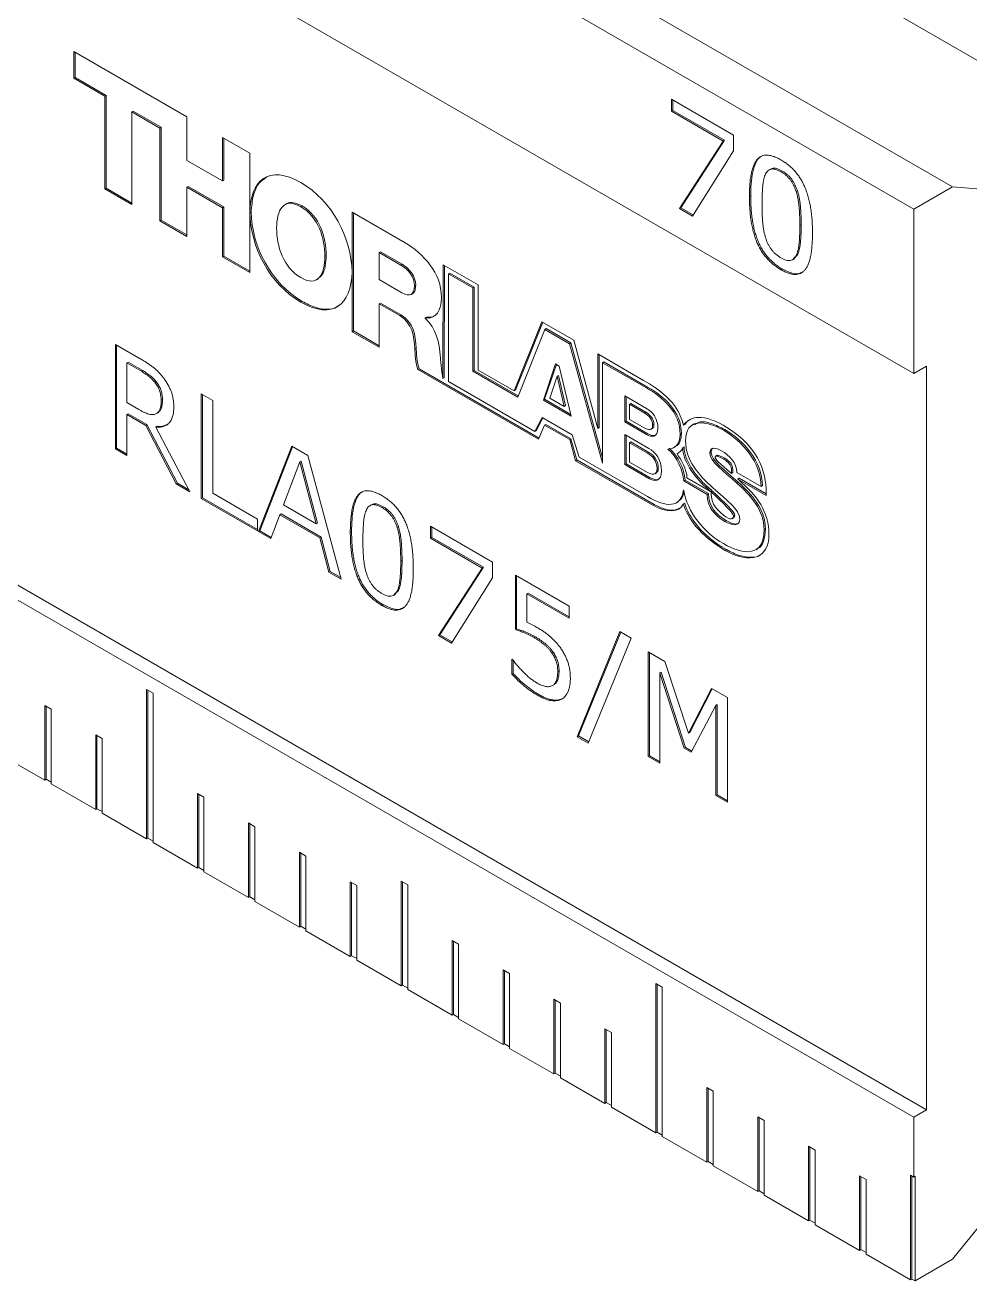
# Model space of a CAD drawing. Header units: millimetres. Extents: x 2 to 278, y 1 to 215.
# Drawn here: x 241.82 to 261.49, y 135.7 to 161.85 of the extents above; entities that cross this region are included whole.
import ezdxf

# ---------------------------------------------------------------- set-up
doc = ezdxf.new("R2010")
doc.units = ezdxf.units.MM

msp = doc.modelspace()

# ---------------------------------------------------------------- linework, layer by layer
at = {"color": 7, "linetype": 'Continuous', "lineweight": 0}
for p, q in [((181.582, 204.406), (261.131, 158.483)), ((180.773, 203.94), (260.323, 158.017)), ((187.509, 203.918), (267.058, 157.995)), ((180.773, 200.518), (260.323, 154.595)), ((180.773, 185.025), (260.323, 139.102)), ((181.043, 185.18), (260.592, 139.257)), ((242.829, 161.302), (245.187, 159.941)), ((242.829, 160.745), (242.829, 161.302)), ((242.856, 160.76), (242.856, 161.287)), ((242.856, 160.76), (242.829, 160.745)), ((243.475, 160.372), (242.829, 160.745)), ((243.502, 160.388), (242.856, 160.76)), ((243.502, 160.388), (243.475, 160.372)), ((243.475, 158.441), (243.475, 160.372)), ((243.502, 158.456), (243.502, 160.388)), ((255.278, 160.307), (256.567, 159.563)), ((255.278, 160.059), (255.278, 160.307)), ((255.305, 160.074), (255.305, 160.291)), ((244.066, 160.062), (244.039, 160.047)), ((244.039, 160.047), (244.039, 158.115)), ((244.623, 159.709), (244.039, 160.047)), ((244.65, 159.725), (244.066, 160.062)), ((245.187, 159.941), (245.187, 159.035)), ((255.278, 160.059), (255.305, 160.074)), ((256.355, 159.437), (255.278, 160.059)), ((256.382, 159.453), (255.305, 160.074)), ((244.65, 159.725), (244.623, 159.709)), ((244.623, 157.778), (244.623, 159.709)), ((244.65, 157.793), (244.65, 159.725)), ((256.567, 159.563), (256.567, 159.232)), ((245.93, 159.513), (246.493, 159.187)), ((245.93, 158.606), (245.93, 159.513)), ((245.957, 158.622), (245.957, 159.497)), ((255.445, 158.033), (256.355, 159.437)), ((255.472, 158.048), (256.382, 159.453)), ((256.355, 159.437), (256.382, 159.453)), ((246.493, 159.187), (246.493, 156.698)), ((256.567, 159.232), (255.717, 157.876)), ((245.187, 159.035), (245.93, 158.606)), ((257.345, 158.855), (257.311, 158.836)), ((257.585, 158.813), (257.558, 158.798)), ((245.957, 158.622), (245.93, 158.606)), ((243.502, 158.456), (243.475, 158.441)), ((244.039, 158.115), (243.475, 158.441)), ((244.039, 158.147), (243.502, 158.456)), ((245.214, 158.493), (245.187, 158.477)), ((245.187, 158.477), (245.187, 157.452)), ((245.93, 158.049), (245.187, 158.477)), ((245.957, 158.064), (245.214, 158.493)), ((256.901, 158.28), (256.928, 158.295)), ((257.902, 158.403), (257.875, 158.387)), ((260.323, 158.017), (261.131, 158.483)), ((261.131, 158.483), (267.058, 157.995)), ((245.957, 158.064), (245.93, 158.049)), ((245.93, 157.024), (245.93, 158.049)), ((245.957, 157.039), (245.957, 158.064)), ((247.259, 158.13), (247.225, 158.111)), ((247.584, 158.086), (247.557, 158.07)), ((255.445, 158.033), (255.472, 158.048)), ((255.717, 157.876), (255.445, 158.033)), ((255.731, 157.899), (255.472, 158.048)), ((260.323, 154.595), (260.323, 158.017)), ((244.65, 157.793), (244.623, 157.778)), ((245.187, 157.452), (244.623, 157.778)), ((245.187, 157.484), (244.65, 157.793)), ((246.523, 157.959), (246.496, 157.943)), ((248.626, 157.956), (249.73, 157.319)), ((248.626, 155.467), (248.626, 157.956)), ((248.653, 155.483), (248.653, 157.94)), ((257.979, 157.691), (257.952, 157.676)), ((245.957, 157.039), (245.93, 157.024)), ((246.493, 156.698), (245.93, 157.024)), ((246.493, 156.729), (245.957, 157.039)), ((248.087, 157.056), (248.06, 157.041)), ((249.217, 157.129), (249.19, 157.114)), ((249.19, 157.114), (249.19, 156.552)), ((249.639, 156.855), (249.19, 157.114)), ((249.666, 156.87), (249.217, 157.129)), ((257.799, 156.964), (257.832, 156.984)), ((257.822, 156.992), (257.903, 157.068)), ((257.903, 157.068), (257.876, 157.053)), ((249.666, 156.87), (249.639, 156.855)), ((250.52, 156.862), (250.519, 154.491)), ((251.253, 156.44), (250.52, 156.862)), ((250.547, 156.847), (250.546, 154.506)), ((250.661, 156.689), (250.634, 156.674)), ((250.661, 156.689), (251.168, 156.396)), ((257.558, 156.758), (257.585, 156.774)), ((247.882, 156.548), (247.916, 156.567)), ((249.19, 156.552), (249.663, 156.279)), ((249.95, 156.437), (249.924, 156.422)), ((250.634, 154.428), (250.634, 156.674)), ((250.634, 156.674), (251.141, 156.381)), ((251.253, 154.666), (251.253, 156.44)), ((249.855, 156.242), (249.889, 156.262)), ((251.168, 156.396), (251.141, 156.381)), ((251.141, 156.381), (251.141, 154.643)), ((251.168, 156.396), (251.168, 154.658)), ((247.587, 156.098), (247.561, 156.082)), ((249.217, 156.063), (249.19, 156.048)), ((249.19, 156.048), (249.19, 155.142)), ((249.618, 155.801), (249.19, 156.048)), ((249.644, 155.817), (249.217, 156.063)), ((249.644, 155.817), (249.618, 155.801)), ((250.175, 155.769), (250.148, 155.753)), ((250.148, 155.753), (250.148, 155.746)), ((252.58, 155.674), (252, 154.235)), ((252.596, 155.664), (252.027, 154.251)), ((253.245, 155.289), (252.58, 155.674)), ((248.653, 155.483), (248.626, 155.467)), ((249.19, 155.142), (248.626, 155.467)), ((249.19, 155.173), (248.653, 155.483)), ((252.075, 154.104), (252.641, 155.515)), ((252.668, 155.53), (252.641, 155.515)), ((252.641, 155.515), (253.157, 155.217)), ((252.668, 155.53), (253.183, 155.233)), ((243.695, 155.203), (244.215, 154.903)), ((243.695, 153.025), (243.695, 155.203)), ((243.722, 153.041), (243.722, 155.187)), ((249.96, 155.126), (249.933, 155.11)), ((253.183, 155.233), (253.157, 155.217)), ((253.157, 155.217), (253.844, 152.727)), ((253.183, 155.233), (253.844, 152.84)), ((253.743, 153.452), (253.245, 155.289)), ((254.694, 154.453), (253.743, 155.002)), ((253.743, 155.002), (253.743, 153.452)), ((253.77, 154.987), (253.77, 153.468)), ((243.961, 154.833), (243.934, 154.817)), ((243.934, 154.817), (243.934, 153.99)), ((244.226, 154.648), (243.934, 154.817)), ((244.253, 154.664), (243.961, 154.833)), ((244.253, 154.664), (244.226, 154.648)), ((250.023, 154.692), (249.996, 154.676)), ((252.508, 153.226), (249.996, 154.676)), ((252.519, 153.251), (250.023, 154.692)), ((251.168, 154.658), (251.141, 154.643)), ((251.141, 154.643), (252.075, 154.104)), ((251.168, 154.658), (252.085, 154.129)), ((252, 154.235), (251.253, 154.666)), ((252.863, 154.795), (252.609, 154.043)), ((252.881, 154.785), (252.636, 154.058)), ((252.863, 154.795), (252.942, 154.749)), ((252.942, 154.749), (253.188, 153.708)), ((253.87, 154.836), (253.844, 154.821)), ((253.844, 152.727), (253.844, 154.821)), ((253.844, 154.821), (254.755, 154.295)), ((253.87, 154.836), (254.781, 154.31)), ((260.592, 154.75), (260.323, 154.595)), ((260.592, 139.257), (260.592, 154.75)), ((244.555, 154.413), (244.528, 154.397)), ((250.546, 154.506), (250.519, 154.491)), ((252.434, 153.389), (250.634, 154.428)), ((252.897, 154.538), (252.745, 154.084)), ((252.924, 154.554), (252.897, 154.538)), ((253.044, 153.911), (252.897, 154.538)), ((253.071, 153.927), (252.924, 154.554)), ((245.485, 154.169), (245.724, 154.032)), ((245.485, 151.992), (245.485, 154.169)), ((245.512, 152.007), (245.512, 154.154)), ((252.027, 154.251), (252, 154.235)), ((252.745, 154.084), (253.044, 153.911)), ((254.306, 154.13), (254.757, 153.869)), ((254.306, 153.586), (254.306, 154.13)), ((254.333, 153.602), (254.333, 154.115)), ((254.781, 154.31), (254.755, 154.295)), ((243.934, 153.99), (244.185, 153.845)), ((244.677, 154.053), (244.65, 154.037)), ((245.724, 154.032), (245.724, 152.102)), ((252.636, 154.058), (252.609, 154.043)), ((253.188, 153.708), (252.609, 154.043)), ((253.18, 153.744), (252.636, 154.058)), ((253.071, 153.927), (253.044, 153.911)), ((254.432, 153.969), (254.405, 153.954)), ((254.405, 153.954), (254.405, 153.64)), ((254.72, 153.772), (254.405, 153.954)), ((254.747, 153.787), (254.432, 153.969)), ((243.961, 153.757), (243.934, 153.742)), ((243.934, 153.742), (243.934, 152.887)), ((244.327, 153.515), (243.934, 153.742)), ((244.354, 153.53), (243.961, 153.757)), ((244.566, 153.77), (244.539, 153.755)), ((252.582, 153.682), (252.434, 153.389)), ((252.596, 153.673), (252.461, 153.404)), ((253.211, 153.319), (252.582, 153.682)), ((254.333, 153.602), (254.306, 153.586)), ((254.757, 153.325), (254.306, 153.586)), ((254.784, 153.341), (254.333, 153.602)), ((254.405, 153.64), (254.72, 153.458)), ((254.747, 153.787), (254.72, 153.772)), ((255.748, 153.545), (255.714, 153.526)), ((244.354, 153.53), (244.327, 153.515)), ((244.959, 152.295), (244.327, 153.515)), ((244.986, 152.311), (244.354, 153.53)), ((244.563, 153.497), (244.536, 153.481)), ((244.536, 153.481), (245.247, 152.129)), ((252.461, 153.404), (252.434, 153.389)), ((252.508, 153.226), (252.636, 153.519)), ((252.663, 153.535), (252.636, 153.519)), ((252.636, 153.519), (253.158, 153.218)), ((252.663, 153.535), (253.185, 153.233)), ((253.356, 152.853), (253.211, 153.319)), ((253.77, 153.468), (253.743, 153.452)), ((254.306, 153.326), (254.808, 153.036)), ((254.306, 153.326), (254.306, 152.699)), ((254.333, 153.31), (254.333, 152.715)), ((254.784, 153.341), (254.757, 153.325)), ((254.849, 153.435), (254.882, 153.454)), ((254.913, 153.533), (254.886, 153.518)), ((255.485, 153.343), (255.458, 153.327)), ((255.558, 153.536), (255.531, 153.52)), ((256.391, 153.428), (256.364, 153.413)), ((243.722, 153.041), (243.695, 153.025)), ((243.934, 152.887), (243.695, 153.025)), ((243.934, 152.918), (243.722, 153.041)), ((246.679, 151.303), (247.37, 153.081)), ((246.706, 151.318), (247.387, 153.071)), ((247.37, 153.081), (247.706, 152.887)), ((253.185, 153.233), (253.158, 153.218)), ((253.158, 153.218), (253.281, 152.78)), ((253.185, 153.233), (253.308, 152.795)), ((254.429, 153.169), (254.402, 153.154)), ((254.402, 153.154), (254.402, 152.75)), ((254.779, 152.936), (254.402, 153.154)), ((254.806, 152.952), (254.429, 153.169)), ((255.33, 153.054), (255.364, 153.073)), ((255.541, 153.069), (255.514, 153.054)), ((247.565, 152.771), (247.538, 152.755)), ((247.906, 151.48), (247.565, 152.771)), ((247.706, 152.887), (248.398, 150.31)), ((253.308, 152.795), (253.281, 152.78)), ((253.281, 152.78), (254.891, 151.851)), ((253.308, 152.795), (254.918, 151.866)), ((254.779, 152.031), (253.356, 152.853)), ((254.806, 152.952), (254.779, 152.936)), ((256.104, 152.951), (256.077, 152.935)), ((256.221, 152.891), (256.188, 152.872)), ((256.388, 152.829), (256.361, 152.814)), ((247.538, 152.755), (247.197, 151.858)), ((247.879, 151.464), (247.538, 152.755)), ((254.333, 152.715), (254.306, 152.699)), ((254.808, 152.41), (254.306, 152.699)), ((254.834, 152.425), (254.333, 152.715)), ((254.402, 152.75), (254.779, 152.533)), ((254.929, 152.508), (254.963, 152.527)), ((255.004, 152.634), (254.978, 152.618)), ((256.552, 152.622), (256.525, 152.607)), ((256.557, 152.526), (256.53, 152.51)), ((257.144, 152.241), (256.636, 152.534)), ((244.986, 152.311), (244.959, 152.295)), ((245.247, 152.129), (244.959, 152.295)), ((245.223, 152.174), (244.986, 152.311)), ((254.834, 152.425), (254.808, 152.41)), ((255.562, 152.373), (255.535, 152.357)), ((255.535, 152.357), (256.02, 152.077)), ((255.562, 152.373), (256.047, 152.093)), ((256.092, 152.14), (255.601, 152.423)), ((256.023, 152.242), (255.996, 152.226)), ((256.669, 152.33), (256.642, 152.314)), ((256.686, 152.413), (256.659, 152.398)), ((256.659, 152.398), (257.253, 152.057)), ((256.686, 152.413), (257.251, 152.089)), ((257.171, 152.257), (257.144, 152.241)), ((245.512, 152.007), (245.485, 151.992)), ((246.655, 151.316), (245.485, 151.992)), ((246.655, 151.347), (245.512, 152.007)), ((245.724, 152.102), (246.655, 151.564)), ((256.047, 152.093), (256.02, 152.077)), ((256.119, 152.156), (256.092, 152.14)), ((256.132, 152.143), (256.105, 152.128)), ((247.197, 151.858), (247.879, 151.464)), ((249.032, 151.863), (248.998, 151.844)), ((249.272, 151.821), (249.245, 151.806)), ((254.918, 151.866), (254.891, 151.851)), ((255.38, 151.903), (255.414, 151.922)), ((255.554, 151.893), (255.527, 151.878)), ((246.655, 151.564), (246.655, 151.316)), ((247.119, 151.655), (246.933, 151.156)), ((247.146, 151.67), (247.119, 151.655)), ((247.957, 151.171), (247.119, 151.655)), ((247.984, 151.187), (247.146, 151.67)), ((247.906, 151.48), (247.879, 151.464)), ((256.415, 151.532), (256.388, 151.516)), ((256.535, 151.569), (256.569, 151.589)), ((256.599, 151.642), (256.572, 151.627)), ((246.706, 151.318), (246.679, 151.303)), ((246.933, 151.156), (246.679, 151.303)), ((246.943, 151.181), (246.706, 151.318)), ((248.615, 151.303), (248.589, 151.288)), ((249.589, 151.411), (249.562, 151.395)), ((250.26, 151.413), (251.549, 150.669)), ((250.26, 151.165), (250.26, 151.413)), ((250.286, 151.181), (250.286, 151.398)), ((257.234, 151.358), (257.207, 151.342)), ((247.984, 151.187), (247.957, 151.171)), ((248.143, 150.457), (247.957, 151.171)), ((248.17, 150.473), (247.984, 151.187)), ((250.286, 151.181), (250.26, 151.165)), ((251.336, 150.543), (250.26, 151.165)), ((251.363, 150.559), (250.286, 151.181)), ((257.032, 150.924), (257.066, 150.944)), ((249.666, 150.699), (249.639, 150.684)), ((251.549, 150.669), (251.549, 150.338)), ((256.424, 150.927), (256.397, 150.912)), ((248.17, 150.473), (248.143, 150.457)), ((248.398, 150.31), (248.143, 150.457)), ((248.388, 150.347), (248.17, 150.473)), ((250.427, 149.139), (251.336, 150.543)), ((250.454, 149.155), (251.363, 150.559)), ((251.363, 150.559), (251.336, 150.543)), ((251.549, 150.338), (250.698, 148.982)), ((252.026, 150.393), (253.148, 149.746)), ((252.026, 149.263), (252.026, 150.393)), ((252.053, 149.279), (252.053, 150.378)), ((249.486, 149.972), (249.52, 149.992)), ((249.509, 150), (249.59, 150.076)), ((249.59, 150.076), (249.563, 150.061)), ((252.292, 150.023), (252.265, 150.008)), ((252.265, 150.008), (252.265, 149.417)), ((253.148, 149.498), (252.265, 150.008)), ((253.148, 149.529), (252.292, 150.023)), ((249.272, 149.782), (249.245, 149.766)), ((253.148, 149.746), (253.148, 149.498)), ((250.454, 149.155), (250.427, 149.139)), ((250.698, 148.982), (250.427, 149.139)), ((250.713, 149.005), (250.454, 149.155)), ((252.053, 149.279), (252.026, 149.263)), ((252.442, 149.109), (252.415, 149.094)), ((253.315, 147.03), (254.203, 149.219)), ((253.342, 147.046), (254.22, 149.21)), ((254.203, 149.219), (254.437, 149.084)), ((254.437, 149.084), (253.545, 146.898)), ((251.954, 148.643), (251.972, 148.633)), ((251.954, 148.331), (251.954, 148.643)), ((251.981, 148.346), (251.981, 148.622)), ((252.811, 148.794), (252.784, 148.779)), ((254.795, 148.795), (255.139, 148.596)), ((254.795, 146.617), (254.795, 148.795)), ((254.822, 146.633), (254.822, 148.779)), ((255.139, 148.596), (255.632, 147.105)), ((251.981, 148.346), (251.954, 148.331)), ((252.936, 148.404), (252.909, 148.389)), ((255.061, 148.373), (255.034, 148.357)), ((255.034, 148.357), (255.034, 146.479)), ((255.544, 146.791), (255.034, 148.357)), ((255.571, 146.807), (255.061, 148.373)), ((252.825, 148.111), (252.799, 148.096)), ((244.346, 148.014), (244.48, 147.936)), ((244.346, 144.903), (244.346, 148.014)), ((244.373, 144.919), (244.373, 147.999)), ((244.48, 147.936), (244.48, 144.825)), ((252.516, 147.909), (252.489, 147.893)), ((255.632, 147.105), (256.108, 148.037)), ((255.659, 147.12), (256.123, 148.028)), ((256.108, 148.037), (256.442, 147.844)), ((256.442, 147.844), (256.442, 145.666)), ((242.224, 147.683), (242.359, 147.605)), ((242.224, 146.128), (242.224, 147.683)), ((242.251, 146.143), (242.251, 147.668)), ((242.359, 146.05), (242.359, 147.605)), ((256.204, 147.682), (255.69, 146.707)), ((256.231, 147.698), (256.204, 147.682)), ((256.204, 145.804), (256.204, 147.682)), ((256.231, 145.82), (256.231, 147.698)), ((243.285, 147.071), (243.42, 146.993)), ((243.285, 145.515), (243.285, 147.071)), ((243.312, 145.531), (243.312, 147.055)), ((253.342, 147.046), (253.315, 147.03)), ((253.545, 146.898), (253.315, 147.03)), ((253.556, 146.923), (253.342, 147.046)), ((255.659, 147.12), (255.632, 147.105)), ((243.42, 145.438), (243.42, 146.993)), ((255.571, 146.807), (255.544, 146.791)), ((255.69, 146.707), (255.544, 146.791)), ((255.703, 146.731), (255.571, 146.807)), ((241.298, 146.662), (242.224, 146.128)), ((254.822, 146.633), (254.795, 146.617)), ((255.034, 146.479), (254.795, 146.617)), ((255.034, 146.51), (254.822, 146.633)), ((242.251, 146.143), (242.224, 146.128)), ((242.251, 146.143), (242.359, 146.081)), ((242.359, 146.05), (243.285, 145.515)), ((245.406, 145.846), (245.541, 145.769)), ((245.406, 144.291), (245.406, 145.846)), ((245.433, 144.306), (245.433, 145.831)), ((245.541, 144.213), (245.541, 145.769)), ((256.231, 145.82), (256.204, 145.804)), ((256.442, 145.666), (256.204, 145.804)), ((256.442, 145.697), (256.231, 145.82)), ((243.312, 145.531), (243.285, 145.515)), ((243.312, 145.531), (243.42, 145.469)), ((243.42, 145.438), (244.346, 144.903)), ((246.467, 145.234), (246.602, 145.156)), ((246.467, 143.678), (246.467, 145.234)), ((246.494, 143.694), (246.494, 145.218)), ((244.373, 144.919), (244.346, 144.903)), ((244.373, 144.919), (244.48, 144.856)), ((246.602, 143.601), (246.602, 145.156)), ((244.48, 144.825), (245.406, 144.291)), ((247.528, 144.622), (247.662, 144.544)), ((247.528, 143.066), (247.528, 144.622)), ((247.555, 143.082), (247.555, 144.606)), ((247.662, 142.988), (247.662, 144.544)), ((245.433, 144.306), (245.406, 144.291)), ((245.433, 144.306), (245.541, 144.244)), ((245.541, 144.213), (246.467, 143.678)), ((248.588, 144.009), (248.723, 143.932)), ((248.588, 142.454), (248.588, 144.009)), ((248.615, 142.469), (248.615, 143.994)), ((248.723, 142.376), (248.723, 143.932)), ((249.649, 144.019), (249.784, 143.942)), ((249.649, 141.842), (249.649, 144.019)), ((249.676, 141.857), (249.676, 144.004)), ((249.784, 143.942), (249.784, 141.764)), ((246.494, 143.694), (246.467, 143.678)), ((246.494, 143.694), (246.602, 143.632)), ((246.602, 143.601), (247.528, 143.066)), ((267.058, 143.478), (261.131, 136.146)), ((247.555, 143.082), (247.528, 143.066)), ((247.555, 143.082), (247.662, 143.02)), ((247.662, 142.988), (248.588, 142.454)), ((250.71, 142.785), (250.844, 142.707)), ((250.71, 141.229), (250.71, 142.785)), ((250.737, 141.245), (250.737, 142.769)), ((250.844, 141.152), (250.844, 142.707)), ((248.615, 142.469), (248.588, 142.454)), ((248.615, 142.469), (248.723, 142.407)), ((248.723, 142.376), (249.649, 141.842)), ((251.77, 142.172), (251.905, 142.095)), ((251.77, 140.617), (251.77, 142.172)), ((251.797, 140.633), (251.797, 142.157)), ((251.905, 140.539), (251.905, 142.095)), ((249.676, 141.857), (249.649, 141.842)), ((249.676, 141.857), (249.784, 141.795)), ((254.952, 141.891), (255.087, 141.813)), ((254.952, 138.78), (254.952, 141.891)), ((254.979, 138.796), (254.979, 141.876)), ((255.087, 141.813), (255.087, 138.702)), ((249.784, 141.764), (250.71, 141.229)), ((252.831, 141.56), (252.966, 141.482)), ((252.831, 140.005), (252.831, 141.56)), ((252.858, 140.02), (252.858, 141.545)), ((252.966, 139.927), (252.966, 141.482)), ((250.737, 141.245), (250.71, 141.229)), ((250.737, 141.245), (250.844, 141.183)), ((250.844, 141.152), (251.77, 140.617)), ((253.892, 140.948), (254.026, 140.87)), ((253.892, 139.392), (253.892, 140.948)), ((253.919, 139.408), (253.919, 140.932)), ((254.026, 139.315), (254.026, 140.87)), ((251.797, 140.633), (251.77, 140.617)), ((251.797, 140.633), (251.905, 140.57)), ((251.905, 140.539), (252.831, 140.005)), ((252.858, 140.02), (252.831, 140.005)), ((252.858, 140.02), (252.966, 139.958)), ((252.966, 139.927), (253.892, 139.392)), ((256.013, 139.723), (256.148, 139.645)), ((256.013, 138.168), (256.013, 139.723)), ((256.04, 138.183), (256.04, 139.708)), ((256.148, 138.09), (256.148, 139.645)), ((253.919, 139.408), (253.892, 139.392)), ((253.919, 139.408), (254.026, 139.346)), ((254.026, 139.315), (254.952, 138.78)), ((260.323, 139.102), (260.592, 139.257)), ((257.074, 139.111), (257.208, 139.033)), ((257.074, 137.555), (257.074, 139.111)), ((257.101, 137.571), (257.101, 139.095)), ((257.208, 137.478), (257.208, 139.033)), ((260.323, 137.857), (260.323, 139.102)), ((254.979, 138.796), (254.952, 138.78)), ((254.979, 138.796), (255.087, 138.733)), ((255.087, 138.702), (256.013, 138.168)), ((258.134, 138.499), (258.269, 138.421)), ((258.134, 136.943), (258.134, 138.499)), ((258.161, 136.959), (258.161, 138.483)), ((258.269, 136.865), (258.269, 138.421)), ((256.04, 138.183), (256.013, 138.168)), ((256.04, 138.183), (256.148, 138.121)), ((256.148, 138.09), (257.074, 137.555)), ((259.195, 137.886), (259.33, 137.809)), ((259.195, 136.331), (259.195, 137.886)), ((259.222, 136.346), (259.222, 137.871)), ((260.256, 137.896), (260.323, 137.857)), ((260.256, 135.719), (260.256, 137.896)), ((260.283, 135.734), (260.283, 137.881)), ((260.323, 137.857), (260.35, 137.873)), ((260.35, 137.873), (260.35, 135.695)), ((259.33, 136.253), (259.33, 137.809)), ((257.101, 137.571), (257.074, 137.555)), ((257.101, 137.571), (257.208, 137.509)), ((257.208, 137.478), (258.134, 136.943)), ((258.161, 136.959), (258.134, 136.943)), ((258.161, 136.959), (258.269, 136.896)), ((258.269, 136.865), (259.195, 136.331)), ((259.222, 136.346), (259.195, 136.331)), ((259.222, 136.346), (259.33, 136.284)), ((259.33, 136.253), (260.256, 135.719)), ((261.131, 136.146), (260.35, 135.695)), ((260.283, 135.734), (260.256, 135.719)), ((260.283, 135.734), (260.35, 135.695))]:
    msp.add_line(p, q, dxfattribs=at)
for points, knots in [([(256.901, 158.28), (256.902, 158.327), (256.903, 158.418), (256.91, 158.545), (256.922, 158.661), (256.94, 158.764), (256.962, 158.855), (256.989, 158.934), (257.021, 159), (257.058, 159.054), (257.101, 159.096), (257.15, 159.126), (257.205, 159.142), (257.264, 159.148), (257.33, 159.14), (257.401, 159.12), (257.477, 159.09), (257.53, 159.061), (257.558, 159.046)], [0, 0, 0, 0, 0.0906251, 0.1753502, 0.2540883, 0.3273932, 0.3957891, 0.4591016, 0.5179057, 0.5731742, 0.625499, 0.6763276, 0.726617, 0.7772063, 0.8289606, 0.8828006, 0.9396259, 1, 1, 1, 1]), ([(256.928, 158.295), (256.93, 158.381), (256.933, 158.553), (256.963, 158.795), (257.027, 158.985), (257.095, 159.1), (257.15, 159.118), (257.161, 159.122)], [0, 0, 0, 0, 0.254566, 0.509035, 0.76319, 0.953682, 1, 1, 1, 1]), ([(257.558, 159.046), (257.585, 159.029), (257.639, 158.997), (257.716, 158.939), (257.788, 158.875), (257.854, 158.806), (257.914, 158.731), (257.968, 158.651), (258.016, 158.564), (258.059, 158.473), (258.095, 158.375), (258.128, 158.271), (258.154, 158.162), (258.177, 158.046), (258.193, 157.924), (258.206, 157.796), (258.213, 157.661), (258.214, 157.571), (258.214, 157.524)], [0, 0, 0, 0, 0.061032, 0.118504, 0.173116, 0.225322, 0.276001, 0.32667, 0.377985, 0.430681, 0.486391, 0.54544, 0.608778, 0.67676, 0.749332, 0.827388, 0.910869, 1, 1, 1, 1]), ([(257.558, 158.798), (257.539, 158.808), (257.502, 158.828), (257.45, 158.847), (257.403, 158.857), (257.361, 158.856), (257.323, 158.845), (257.291, 158.823), (257.261, 158.793), (257.246, 158.766), (257.238, 158.752)], [0, 0, 0, 0, 0.1413728, 0.2716333, 0.3941116, 0.5104341, 0.6257923, 0.7433981, 0.8678884, 1, 1, 1, 1]), ([(257.585, 158.813), (257.548, 158.832), (257.474, 158.868), (257.384, 158.884), (257.355, 158.852), (257.348, 158.844)], [0, 0, 0, 0, 0.42532, 0.849508, 1, 1, 1, 1]), ([(257.875, 158.387), (257.867, 158.409), (257.852, 158.453), (257.824, 158.516), (257.791, 158.574), (257.755, 158.628), (257.713, 158.678), (257.666, 158.723), (257.614, 158.764), (257.577, 158.786), (257.558, 158.798)], [0, 0, 0, 0, 0.130246, 0.252579, 0.370446, 0.485239, 0.600835, 0.723405, 0.855628, 1, 1, 1, 1]), ([(257.902, 158.403), (257.894, 158.425), (257.879, 158.468), (257.851, 158.531), (257.818, 158.59), (257.781, 158.644), (257.74, 158.693), (257.693, 158.738), (257.641, 158.78), (257.604, 158.802), (257.585, 158.813)], [0, 0, 0, 0, 0.130246, 0.252579, 0.370446, 0.485239, 0.600835, 0.723405, 0.855628, 1, 1, 1, 1]), ([(246.523, 157.959), (246.534, 158.077), (246.554, 158.307), (246.664, 158.562), (246.787, 158.644), (246.841, 158.68)], [0, 0, 0, 0, 0.374941, 0.727751, 1, 1, 1, 1]), ([(257.238, 158.752), (257.231, 158.736), (257.217, 158.704), (257.201, 158.646), (257.188, 158.578), (257.179, 158.501), (257.172, 158.416), (257.168, 158.325), (257.165, 158.228), (257.164, 158.162), (257.164, 158.128)], [0, 0, 0, 0, 0.092932, 0.195517, 0.308519, 0.432509, 0.565434, 0.704477, 0.849094, 1, 1, 1, 1]), ([(257.558, 156.758), (257.53, 156.775), (257.477, 156.807), (257.399, 156.865), (257.328, 156.928), (257.262, 156.997), (257.202, 157.071), (257.148, 157.151), (257.099, 157.237), (257.057, 157.328), (257.02, 157.425), (256.988, 157.528), (256.961, 157.638), (256.939, 157.754), (256.922, 157.876), (256.91, 158.005), (256.903, 158.141), (256.902, 158.232), (256.901, 158.28)], [0, 0, 0, 0, 0.060973, 0.118388, 0.172874, 0.22467, 0.275401, 0.32568, 0.376549, 0.428972, 0.484148, 0.542887, 0.606162, 0.674011, 0.747103, 0.82563, 0.909854, 1, 1, 1, 1]), ([(257.585, 156.774), (257.557, 156.79), (257.504, 156.822), (257.426, 156.881), (257.355, 156.944), (257.289, 157.013), (257.229, 157.087), (257.175, 157.167), (257.126, 157.252), (257.084, 157.344), (257.047, 157.44), (257.015, 157.544), (256.988, 157.653), (256.966, 157.769), (256.949, 157.892), (256.937, 158.021), (256.93, 158.157), (256.929, 158.248), (256.928, 158.295)], [0, 0, 0, 0, 0.060973, 0.118388, 0.172874, 0.22467, 0.275401, 0.32568, 0.376549, 0.428972, 0.484148, 0.542887, 0.606162, 0.674011, 0.747103, 0.82563, 0.909854, 1, 1, 1, 1]), ([(257.952, 157.676), (257.951, 157.712), (257.951, 157.782), (257.948, 157.884), (257.943, 157.981), (257.936, 158.071), (257.927, 158.156), (257.913, 158.237), (257.897, 158.313), (257.882, 158.363), (257.875, 158.387)], [0, 0, 0, 0, 0.159651, 0.308566, 0.446193, 0.573969, 0.692158, 0.802057, 0.904099, 1, 1, 1, 1]), ([(257.979, 157.691), (257.978, 157.728), (257.978, 157.798), (257.975, 157.9), (257.97, 157.996), (257.963, 158.086), (257.954, 158.171), (257.94, 158.252), (257.924, 158.329), (257.909, 158.378), (257.902, 158.403)], [0, 0, 0, 0, 0.159651, 0.308566, 0.446193, 0.573969, 0.692158, 0.802057, 0.904099, 1, 1, 1, 1]), ([(247.584, 158.086), (247.523, 158.114), (247.409, 158.166), (247.295, 158.163), (247.26, 158.129), (247.257, 158.126)], [0, 0, 0, 0, 0.509482, 0.958761, 1, 1, 1, 1]), ([(257.164, 158.128), (257.164, 158.091), (257.164, 158.021), (257.167, 157.919), (257.171, 157.825), (257.177, 157.739), (257.186, 157.658), (257.198, 157.58), (257.215, 157.503), (257.23, 157.452), (257.237, 157.426)], [0, 0, 0, 0, 0.164101, 0.31475, 0.45075, 0.57345, 0.686482, 0.794892, 0.899373, 1, 1, 1, 1]), ([(258.214, 157.524), (258.214, 157.477), (258.213, 157.385), (258.205, 157.256), (258.193, 157.14), (258.176, 157.036), (258.153, 156.945), (258.126, 156.866), (258.094, 156.801), (258.056, 156.748), (258.013, 156.707), (257.964, 156.678), (257.91, 156.661), (257.85, 156.657), (257.785, 156.664), (257.714, 156.683), (257.638, 156.714), (257.585, 156.743), (257.558, 156.758)], [0, 0, 0, 0, 0.091414, 0.176654, 0.25618, 0.329726, 0.398161, 0.461186, 0.519966, 0.574874, 0.627124, 0.67754, 0.72759, 0.777885, 0.829619, 0.883437, 0.939926, 1, 1, 1, 1]), ([(257.876, 157.053), (257.883, 157.069), (257.897, 157.103), (257.914, 157.162), (257.927, 157.227), (257.936, 157.3), (257.943, 157.381), (257.948, 157.471), (257.951, 157.57), (257.951, 157.64), (257.952, 157.676)], [0, 0, 0, 0, 0.097892, 0.201849, 0.31108, 0.427473, 0.552815, 0.689917, 0.838949, 1, 1, 1, 1]), ([(257.903, 157.068), (257.91, 157.085), (257.924, 157.119), (257.941, 157.177), (257.954, 157.243), (257.963, 157.316), (257.97, 157.397), (257.975, 157.487), (257.978, 157.586), (257.978, 157.655), (257.979, 157.691)], [0, 0, 0, 0, 0.097892, 0.201849, 0.31108, 0.427473, 0.552815, 0.689917, 0.838949, 1, 1, 1, 1]), ([(257.237, 157.426), (257.244, 157.404), (257.258, 157.36), (257.286, 157.297), (257.318, 157.238), (257.355, 157.182), (257.397, 157.131), (257.445, 157.084), (257.499, 157.042), (257.538, 157.018), (257.558, 157.006)], [0, 0, 0, 0, 0.127933, 0.248979, 0.364498, 0.478623, 0.594752, 0.717986, 0.852152, 1, 1, 1, 1]), ([(247.911, 156.568), (247.943, 156.593), (248.017, 156.651), (248.075, 156.826), (248.083, 156.979), (248.087, 157.056)], [0, 0, 0, 0, 0.262969, 0.622569, 1, 1, 1, 1]), ([(257.558, 157.006), (257.577, 156.996), (257.613, 156.976), (257.665, 156.956), (257.713, 156.947), (257.755, 156.948), (257.793, 156.959), (257.825, 156.981), (257.854, 157.011), (257.869, 157.039), (257.876, 157.053)], [0, 0, 0, 0, 0.141458, 0.272712, 0.395264, 0.512481, 0.627909, 0.745586, 0.869079, 1, 1, 1, 1]), ([(258.01, 156.714), (257.979, 156.697), (257.906, 156.66), (257.753, 156.687), (257.641, 156.745), (257.585, 156.774)], [0, 0, 0, 0, 0.2777788, 0.6385824, 1, 1, 1, 1]), ([(249.884, 156.263), (249.889, 156.265), (249.916, 156.274), (249.944, 156.334), (249.948, 156.401), (249.95, 156.437)], [0, 0, 0, 0, 0.098673, 0.515501, 1, 1, 1, 1]), ([(248.333, 156.007), (248.32, 155.996), (248.258, 155.941), (248.095, 155.928), (247.856, 155.96), (247.68, 156.05), (247.587, 156.098)], [0, 0, 0, 0, 0.074874, 0.362004, 0.665824, 1, 1, 1, 1]), ([(250.347, 155.805), (250.335, 155.795), (250.288, 155.76), (250.223, 155.765), (250.175, 155.769)], [0, 0, 0, 0, 0.270522, 1, 1, 1, 1]), ([(244.215, 154.903), (244.242, 154.887), (244.294, 154.856), (244.367, 154.809), (244.434, 154.762), (244.495, 154.717), (244.55, 154.669), (244.602, 154.618), (244.652, 154.564), (244.683, 154.525), (244.698, 154.506)], [0, 0, 0, 0, 0.1610625, 0.3089054, 0.4423639, 0.5632137, 0.6760455, 0.7856792, 0.8934724, 1, 1, 1, 1]), ([(244.528, 154.397), (244.519, 154.409), (244.5, 154.434), (244.469, 154.468), (244.435, 154.501), (244.399, 154.532), (244.36, 154.562), (244.318, 154.591), (244.273, 154.621), (244.242, 154.639), (244.226, 154.648)], [0, 0, 0, 0, 0.105424, 0.212675, 0.325637, 0.443067, 0.566952, 0.701804, 0.84571, 1, 1, 1, 1]), ([(244.555, 154.413), (244.546, 154.425), (244.527, 154.45), (244.496, 154.484), (244.462, 154.516), (244.426, 154.548), (244.387, 154.577), (244.345, 154.606), (244.3, 154.636), (244.269, 154.655), (244.253, 154.664)], [0, 0, 0, 0, 0.105424, 0.212675, 0.325637, 0.443067, 0.566952, 0.701804, 0.84571, 1, 1, 1, 1]), ([(244.65, 154.037), (244.649, 154.052), (244.649, 154.083), (244.643, 154.129), (244.634, 154.175), (244.622, 154.22), (244.606, 154.265), (244.585, 154.31), (244.559, 154.355), (244.538, 154.383), (244.528, 154.397)], [0, 0, 0, 0, 0.135675, 0.264775, 0.388812, 0.508973, 0.626827, 0.746498, 0.870357, 1, 1, 1, 1]), ([(244.677, 154.053), (244.676, 154.068), (244.676, 154.098), (244.67, 154.145), (244.661, 154.19), (244.649, 154.236), (244.633, 154.281), (244.611, 154.326), (244.585, 154.37), (244.565, 154.398), (244.555, 154.413)], [0, 0, 0, 0, 0.135675, 0.264775, 0.388812, 0.508973, 0.626827, 0.746498, 0.870357, 1, 1, 1, 1]), ([(244.698, 154.506), (244.714, 154.484), (244.746, 154.44), (244.788, 154.369), (244.826, 154.298), (244.857, 154.225), (244.883, 154.148), (244.9, 154.069), (244.911, 153.985), (244.912, 153.931), (244.912, 153.903)], [0, 0, 0, 0, 0.120468, 0.237916, 0.353453, 0.468971, 0.587832, 0.714804, 0.851369, 1, 1, 1, 1]), ([(244.185, 153.845), (244.204, 153.835), (244.24, 153.814), (244.294, 153.787), (244.343, 153.767), (244.389, 153.75), (244.432, 153.74), (244.472, 153.737), (244.507, 153.742), (244.529, 153.751), (244.539, 153.755)], [0, 0, 0, 0, 0.151346, 0.293098, 0.424835, 0.548951, 0.66564, 0.778996, 0.88958, 1, 1, 1, 1]), ([(244.912, 153.903), (244.912, 153.883), (244.912, 153.846), (244.907, 153.793), (244.899, 153.744), (244.888, 153.699), (244.874, 153.658), (244.857, 153.622), (244.836, 153.59), (244.813, 153.562), (244.786, 153.539), (244.758, 153.519), (244.726, 153.503), (244.693, 153.491), (244.657, 153.483), (244.619, 153.478), (244.578, 153.477), (244.55, 153.48), (244.536, 153.481)], [0, 0, 0, 0, 0.070379, 0.137941, 0.203477, 0.266796, 0.32892, 0.389612, 0.44954, 0.509376, 0.56879, 0.628555, 0.687908, 0.748294, 0.809298, 0.871499, 0.934655, 1, 1, 1, 1]), ([(244.539, 153.755), (244.548, 153.76), (244.566, 153.771), (244.589, 153.792), (244.608, 153.818), (244.623, 153.849), (244.635, 153.885), (244.644, 153.929), (244.649, 153.98), (244.649, 154.018), (244.65, 154.037)], [0, 0, 0, 0, 0.117026, 0.229435, 0.342731, 0.454797, 0.572692, 0.702252, 0.844657, 1, 1, 1, 1]), ([(244.566, 153.77), (244.575, 153.776), (244.593, 153.786), (244.616, 153.808), (244.635, 153.834), (244.65, 153.864), (244.662, 153.901), (244.671, 153.945), (244.675, 153.996), (244.676, 154.033), (244.677, 154.053)], [0, 0, 0, 0, 0.117026, 0.229435, 0.342731, 0.454797, 0.572692, 0.702252, 0.844657, 1, 1, 1, 1]), ([(255.677, 153.64), (255.666, 153.635), (255.617, 153.616), (255.583, 153.571), (255.558, 153.536)], [0, 0, 0, 0, 0.233301, 1, 1, 1, 1]), ([(255.755, 153.524), (255.787, 153.546), (255.882, 153.612), (256.114, 153.564), (256.298, 153.474), (256.391, 153.428)], [0, 0, 0, 0, 0.203054, 0.598457, 1, 1, 1, 1]), ([(244.778, 153.539), (244.753, 153.525), (244.692, 153.488), (244.611, 153.494), (244.563, 153.497)], [0, 0, 0, 0, 0.397527, 1, 1, 1, 1]), ([(254.959, 153.321), (254.948, 153.315), (254.918, 153.299), (254.856, 153.306), (254.808, 153.33), (254.784, 153.341)], [0, 0, 0, 0, 0.243501, 0.635223, 1, 1, 1, 1]), ([(254.878, 153.453), (254.883, 153.456), (254.896, 153.463), (254.91, 153.49), (254.912, 153.518), (254.913, 153.533)], [0, 0, 0, 0, 0.203791, 0.577165, 1, 1, 1, 1]), ([(255.485, 153.343), (255.48, 153.292), (255.47, 153.193), (255.421, 153.1), (255.369, 153.087), (255.355, 153.083)], [0, 0, 0, 0, 0.424268, 0.833371, 1, 1, 1, 1]), ([(256.147, 153.038), (256.14, 153.036), (256.122, 153.031), (256.108, 152.998), (256.106, 152.967), (256.104, 152.951)], [0, 0, 0, 0, 0.23911, 0.599485, 1, 1, 1, 1]), ([(256.218, 152.889), (256.218, 152.89), (256.222, 152.892), (256.243, 152.891), (256.299, 152.876), (256.352, 152.848), (256.388, 152.829)], [0, 0, 0, 0, 0.009276, 0.102624, 0.379561, 1, 1, 1, 1]), ([(254.959, 152.527), (254.966, 152.531), (254.983, 152.542), (255.001, 152.578), (255.003, 152.615), (255.004, 152.634)], [0, 0, 0, 0, 0.23511, 0.591469, 1, 1, 1, 1]), ([(255.025, 152.405), (255.014, 152.398), (254.982, 152.379), (254.915, 152.387), (254.86, 152.413), (254.834, 152.425)], [0, 0, 0, 0, 0.230261, 0.629851, 1, 1, 1, 1]), ([(248.589, 151.288), (248.589, 151.335), (248.59, 151.426), (248.598, 151.553), (248.609, 151.669), (248.627, 151.772), (248.649, 151.863), (248.676, 151.942), (248.709, 152.008), (248.746, 152.062), (248.789, 152.104), (248.837, 152.134), (248.892, 152.15), (248.952, 152.156), (249.017, 152.148), (249.088, 152.128), (249.165, 152.098), (249.218, 152.069), (249.245, 152.054)], [0, 0, 0, 0, 0.090625, 0.17535, 0.254088, 0.327393, 0.395789, 0.459102, 0.517906, 0.573174, 0.625499, 0.676328, 0.726617, 0.777206, 0.828961, 0.882801, 0.939626, 1, 1, 1, 1]), ([(248.615, 151.303), (248.617, 151.389), (248.62, 151.561), (248.651, 151.803), (248.714, 151.993), (248.782, 152.108), (248.838, 152.126), (248.848, 152.13)], [0, 0, 0, 0, 0.2545657, 0.509035, 0.7631896, 0.9536815, 1, 1, 1, 1]), ([(249.245, 152.054), (249.273, 152.037), (249.326, 152.005), (249.403, 151.947), (249.475, 151.883), (249.541, 151.814), (249.601, 151.739), (249.655, 151.659), (249.704, 151.572), (249.746, 151.481), (249.783, 151.383), (249.815, 151.279), (249.841, 151.17), (249.864, 151.054), (249.881, 150.932), (249.893, 150.804), (249.9, 150.669), (249.901, 150.579), (249.901, 150.532)], [0, 0, 0, 0, 0.0610324, 0.1185041, 0.1731157, 0.2253216, 0.2760008, 0.3266701, 0.377985, 0.4306815, 0.4863913, 0.5454405, 0.6087782, 0.6767602, 0.749332, 0.8273877, 0.910869, 1, 1, 1, 1]), ([(255.54, 152.139), (255.53, 152.093), (255.509, 151.995), (255.443, 151.948), (255.408, 151.924)], [0, 0, 0, 0, 0.468067, 1, 1, 1, 1]), ([(248.926, 151.76), (248.919, 151.744), (248.904, 151.712), (248.888, 151.654), (248.875, 151.586), (248.866, 151.509), (248.86, 151.424), (248.855, 151.333), (248.852, 151.236), (248.851, 151.17), (248.851, 151.136)], [0, 0, 0, 0, 0.092932, 0.195517, 0.308519, 0.432509, 0.565434, 0.704477, 0.849094, 1, 1, 1, 1]), ([(249.245, 151.806), (249.226, 151.816), (249.19, 151.836), (249.138, 151.855), (249.09, 151.865), (249.048, 151.864), (249.011, 151.853), (248.978, 151.831), (248.948, 151.801), (248.933, 151.774), (248.926, 151.76)], [0, 0, 0, 0, 0.141373, 0.271633, 0.394112, 0.510434, 0.625792, 0.743398, 0.867888, 1, 1, 1, 1]), ([(249.272, 151.821), (249.235, 151.84), (249.161, 151.876), (249.071, 151.892), (249.043, 151.86), (249.035, 151.852)], [0, 0, 0, 0, 0.42532, 0.849508, 1, 1, 1, 1]), ([(249.562, 151.395), (249.554, 151.417), (249.539, 151.461), (249.511, 151.524), (249.478, 151.582), (249.442, 151.636), (249.4, 151.686), (249.353, 151.731), (249.301, 151.772), (249.264, 151.794), (249.245, 151.806)], [0, 0, 0, 0, 0.130246, 0.252579, 0.370446, 0.485239, 0.600835, 0.723405, 0.855628, 1, 1, 1, 1]), ([(249.589, 151.411), (249.581, 151.433), (249.566, 151.476), (249.538, 151.539), (249.505, 151.598), (249.469, 151.652), (249.427, 151.701), (249.38, 151.746), (249.328, 151.788), (249.291, 151.81), (249.272, 151.821)], [0, 0, 0, 0, 0.130246, 0.252579, 0.370446, 0.485239, 0.600835, 0.723405, 0.855628, 1, 1, 1, 1]), ([(254.918, 151.866), (254.996, 151.829), (255.147, 151.758), (255.336, 151.737), (255.425, 151.777), (255.459, 151.792)], [0, 0, 0, 0, 0.397409, 0.768215, 1, 1, 1, 1]), ([(256.415, 151.532), (256.453, 151.513), (256.525, 151.476), (256.62, 151.45), (256.66, 151.473), (256.675, 151.481)], [0, 0, 0, 0, 0.402857, 0.777261, 1, 1, 1, 1]), ([(256.599, 151.642), (256.595, 151.631), (256.589, 151.611), (256.577, 151.592), (256.567, 151.589), (256.565, 151.588)], [0, 0, 0, 0, 0.468112, 0.885218, 1, 1, 1, 1]), ([(249.245, 149.766), (249.217, 149.783), (249.164, 149.815), (249.087, 149.873), (249.015, 149.936), (248.949, 150.005), (248.889, 150.079), (248.835, 150.159), (248.786, 150.245), (248.744, 150.336), (248.707, 150.433), (248.675, 150.536), (248.648, 150.646), (248.627, 150.762), (248.609, 150.884), (248.597, 151.013), (248.59, 151.149), (248.589, 151.24), (248.589, 151.288)], [0, 0, 0, 0, 0.060973, 0.118388, 0.172874, 0.22467, 0.275401, 0.32568, 0.376549, 0.428972, 0.484148, 0.542887, 0.606162, 0.674011, 0.747103, 0.82563, 0.909854, 1, 1, 1, 1]), ([(249.272, 149.782), (249.244, 149.798), (249.191, 149.83), (249.114, 149.889), (249.042, 149.952), (248.976, 150.021), (248.916, 150.095), (248.862, 150.175), (248.813, 150.26), (248.771, 150.352), (248.734, 150.448), (248.702, 150.552), (248.675, 150.661), (248.654, 150.777), (248.636, 150.9), (248.624, 151.029), (248.617, 151.165), (248.616, 151.256), (248.615, 151.303)], [0, 0, 0, 0, 0.060973, 0.118388, 0.172874, 0.22467, 0.275401, 0.32568, 0.376549, 0.428972, 0.484148, 0.542887, 0.606162, 0.674011, 0.747103, 0.82563, 0.909854, 1, 1, 1, 1]), ([(249.639, 150.684), (249.639, 150.72), (249.638, 150.79), (249.635, 150.892), (249.631, 150.989), (249.624, 151.079), (249.614, 151.164), (249.601, 151.245), (249.585, 151.321), (249.569, 151.371), (249.562, 151.395)], [0, 0, 0, 0, 0.159651, 0.308566, 0.446193, 0.573969, 0.692158, 0.802057, 0.904099, 1, 1, 1, 1]), ([(249.666, 150.699), (249.666, 150.736), (249.665, 150.806), (249.662, 150.908), (249.657, 151.004), (249.65, 151.094), (249.641, 151.179), (249.628, 151.26), (249.611, 151.337), (249.596, 151.386), (249.589, 151.411)], [0, 0, 0, 0, 0.159651, 0.308566, 0.446193, 0.573969, 0.692158, 0.802057, 0.904099, 1, 1, 1, 1]), ([(257.234, 151.358), (257.226, 151.268), (257.211, 151.099), (257.131, 150.966), (257.067, 150.948), (257.06, 150.946)], [0, 0, 0, 0, 0.5074304, 0.9507493, 1, 1, 1, 1]), ([(248.851, 151.136), (248.851, 151.099), (248.851, 151.029), (248.854, 150.927), (248.859, 150.833), (248.864, 150.747), (248.873, 150.666), (248.886, 150.587), (248.902, 150.511), (248.917, 150.46), (248.924, 150.434)], [0, 0, 0, 0, 0.164101, 0.31475, 0.45075, 0.57345, 0.686482, 0.794892, 0.899373, 1, 1, 1, 1]), ([(249.563, 150.061), (249.57, 150.077), (249.585, 150.111), (249.601, 150.17), (249.614, 150.235), (249.624, 150.308), (249.631, 150.389), (249.635, 150.479), (249.638, 150.578), (249.639, 150.648), (249.639, 150.684)], [0, 0, 0, 0, 0.097892, 0.201849, 0.31108, 0.427473, 0.552815, 0.689917, 0.838949, 1, 1, 1, 1]), ([(249.59, 150.076), (249.597, 150.093), (249.612, 150.127), (249.628, 150.185), (249.641, 150.25), (249.65, 150.323), (249.658, 150.405), (249.662, 150.495), (249.665, 150.594), (249.666, 150.663), (249.666, 150.699)], [0, 0, 0, 0, 0.097892, 0.201849, 0.31108, 0.427473, 0.552815, 0.689917, 0.838949, 1, 1, 1, 1]), ([(256.424, 150.927), (256.518, 150.879), (256.697, 150.787), (256.934, 150.764), (257.087, 150.772), (257.133, 150.822), (257.134, 150.824)], [0, 0, 0, 0, 0.358972, 0.687593, 0.991862, 1, 1, 1, 1]), ([(248.924, 150.434), (248.932, 150.412), (248.946, 150.368), (248.973, 150.305), (249.005, 150.246), (249.042, 150.19), (249.084, 150.139), (249.132, 150.092), (249.187, 150.05), (249.225, 150.026), (249.245, 150.014)], [0, 0, 0, 0, 0.127933, 0.248979, 0.364498, 0.478623, 0.594752, 0.717986, 0.852152, 1, 1, 1, 1]), ([(249.901, 150.532), (249.901, 150.485), (249.9, 150.393), (249.892, 150.264), (249.881, 150.148), (249.863, 150.044), (249.841, 149.953), (249.814, 149.874), (249.781, 149.809), (249.743, 149.756), (249.7, 149.715), (249.652, 149.686), (249.598, 149.669), (249.537, 149.665), (249.472, 149.672), (249.401, 149.691), (249.325, 149.722), (249.272, 149.751), (249.245, 149.766)], [0, 0, 0, 0, 0.091414, 0.176654, 0.25618, 0.329726, 0.398161, 0.461186, 0.519966, 0.574874, 0.627124, 0.67754, 0.72759, 0.777885, 0.829619, 0.883437, 0.939926, 1, 1, 1, 1]), ([(249.245, 150.014), (249.264, 150.004), (249.3, 149.984), (249.353, 149.964), (249.4, 149.955), (249.442, 149.956), (249.48, 149.967), (249.513, 149.989), (249.542, 150.019), (249.556, 150.047), (249.563, 150.061)], [0, 0, 0, 0, 0.141458, 0.272712, 0.395264, 0.512481, 0.627909, 0.745586, 0.869079, 1, 1, 1, 1]), ([(249.698, 149.722), (249.666, 149.705), (249.593, 149.668), (249.441, 149.695), (249.328, 149.753), (249.272, 149.782)], [0, 0, 0, 0, 0.277779, 0.638582, 1, 1, 1, 1]), ([(252.265, 149.417), (252.283, 149.408), (252.321, 149.39), (252.376, 149.362), (252.428, 149.334), (252.461, 149.315), (252.476, 149.307)], [0, 0, 0, 0, 0.26372, 0.53059, 0.784736, 1, 1, 1, 1]), ([(252.415, 149.094), (252.379, 149.113), (252.308, 149.153), (252.221, 149.192), (252.154, 149.217), (252.108, 149.235), (252.066, 149.249), (252.039, 149.259), (252.026, 149.263)], [0, 0, 0, 0, 0.2763612, 0.5437097, 0.6707079, 0.7891261, 0.8993102, 1, 1, 1, 1]), ([(252.442, 149.109), (252.406, 149.129), (252.335, 149.168), (252.247, 149.208), (252.181, 149.232), (252.135, 149.25), (252.093, 149.265), (252.066, 149.274), (252.053, 149.279)], [0, 0, 0, 0, 0.2763612, 0.5437097, 0.6707079, 0.7891261, 0.8993102, 1, 1, 1, 1]), ([(252.811, 148.794), (252.799, 148.81), (252.777, 148.842), (252.738, 148.885), (252.696, 148.928), (252.651, 148.967), (252.603, 149.004), (252.552, 149.041), (252.498, 149.076), (252.461, 149.098), (252.442, 149.109)], [0, 0, 0, 0, 0.10696, 0.21703, 0.332026, 0.453058, 0.580025, 0.713791, 0.853658, 1, 1, 1, 1]), ([(252.476, 149.307), (252.501, 149.292), (252.549, 149.264), (252.619, 149.217), (252.684, 149.171), (252.745, 149.122), (252.802, 149.071), (252.857, 149.016), (252.909, 148.956), (252.942, 148.913), (252.958, 148.892)], [0, 0, 0, 0, 0.147906, 0.286558, 0.416879, 0.538106, 0.654704, 0.77006, 0.884474, 1, 1, 1, 1]), ([(252.784, 148.779), (252.772, 148.795), (252.75, 148.826), (252.711, 148.87), (252.669, 148.912), (252.624, 148.951), (252.576, 148.989), (252.525, 149.025), (252.471, 149.061), (252.434, 149.083), (252.415, 149.094)], [0, 0, 0, 0, 0.10696, 0.21703, 0.332026, 0.453058, 0.580025, 0.713791, 0.853658, 1, 1, 1, 1]), ([(252.958, 148.892), (252.975, 148.868), (253.007, 148.822), (253.049, 148.747), (253.086, 148.671), (253.118, 148.591), (253.143, 148.508), (253.16, 148.421), (253.17, 148.33), (253.171, 148.271), (253.172, 148.24)], [0, 0, 0, 0, 0.115807, 0.229267, 0.343217, 0.458868, 0.579903, 0.709351, 0.8486, 1, 1, 1, 1]), ([(251.972, 148.633), (251.989, 148.609), (252.025, 148.562), (252.083, 148.494), (252.145, 148.425), (252.211, 148.358), (252.278, 148.294), (252.346, 148.237), (252.413, 148.187), (252.458, 148.16), (252.48, 148.147)], [0, 0, 0, 0, 0.11569, 0.236358, 0.361367, 0.492737, 0.624634, 0.753014, 0.877387, 1, 1, 1, 1]), ([(252.909, 148.389), (252.909, 148.407), (252.908, 148.443), (252.902, 148.497), (252.891, 148.549), (252.877, 148.6), (252.858, 148.648), (252.837, 148.694), (252.812, 148.738), (252.793, 148.765), (252.784, 148.779)], [0, 0, 0, 0, 0.150553, 0.289214, 0.420488, 0.543188, 0.660394, 0.774791, 0.887003, 1, 1, 1, 1]), ([(252.936, 148.404), (252.936, 148.423), (252.935, 148.459), (252.929, 148.513), (252.918, 148.565), (252.904, 148.615), (252.885, 148.663), (252.864, 148.709), (252.839, 148.754), (252.82, 148.781), (252.811, 148.794)], [0, 0, 0, 0, 0.150553, 0.289214, 0.420488, 0.543188, 0.660394, 0.774791, 0.887003, 1, 1, 1, 1]), ([(252.489, 147.893), (252.464, 147.908), (252.413, 147.938), (252.339, 147.989), (252.266, 148.042), (252.195, 148.1), (252.127, 148.159), (252.064, 148.217), (252.007, 148.273), (251.971, 148.312), (251.954, 148.331)], [0, 0, 0, 0, 0.137708, 0.273829, 0.408004, 0.54087, 0.668834, 0.787054, 0.897951, 1, 1, 1, 1]), ([(252.516, 147.909), (252.491, 147.924), (252.44, 147.953), (252.366, 148.004), (252.293, 148.058), (252.222, 148.116), (252.154, 148.174), (252.091, 148.232), (252.034, 148.288), (251.998, 148.328), (251.981, 148.346)], [0, 0, 0, 0, 0.137708, 0.273829, 0.408004, 0.54087, 0.668834, 0.787054, 0.897951, 1, 1, 1, 1]), ([(252.799, 148.096), (252.807, 148.102), (252.825, 148.113), (252.847, 148.137), (252.866, 148.166), (252.882, 148.2), (252.894, 148.239), (252.903, 148.284), (252.908, 148.334), (252.909, 148.37), (252.909, 148.389)], [0, 0, 0, 0, 0.114332, 0.229383, 0.345703, 0.464622, 0.588442, 0.717044, 0.855034, 1, 1, 1, 1]), ([(252.825, 148.111), (252.834, 148.117), (252.852, 148.129), (252.874, 148.153), (252.893, 148.182), (252.909, 148.215), (252.921, 148.255), (252.93, 148.299), (252.935, 148.35), (252.936, 148.386), (252.936, 148.404)], [0, 0, 0, 0, 0.114332, 0.229383, 0.345703, 0.464622, 0.588442, 0.717044, 0.855034, 1, 1, 1, 1]), ([(252.48, 148.147), (252.495, 148.139), (252.524, 148.122), (252.567, 148.103), (252.609, 148.088), (252.651, 148.077), (252.692, 148.07), (252.73, 148.072), (252.766, 148.079), (252.788, 148.09), (252.799, 148.096)], [0, 0, 0, 0, 0.125561, 0.250755, 0.374229, 0.498588, 0.622113, 0.745898, 0.870848, 1, 1, 1, 1]), ([(253.172, 148.24), (253.171, 148.215), (253.17, 148.165), (253.161, 148.096), (253.146, 148.032), (253.125, 147.974), (253.099, 147.922), (253.069, 147.878), (253.034, 147.842), (253.007, 147.824), (252.994, 147.815)], [0, 0, 0, 0, 0.130801, 0.258999, 0.387212, 0.515872, 0.642815, 0.764184, 0.883286, 1, 1, 1, 1]), ([(252.994, 147.815), (252.978, 147.807), (252.947, 147.792), (252.895, 147.78), (252.839, 147.776), (252.778, 147.78), (252.713, 147.793), (252.643, 147.817), (252.567, 147.85), (252.516, 147.879), (252.489, 147.893)], [0, 0, 0, 0, 0.114928, 0.229358, 0.345919, 0.4655, 0.589079, 0.718364, 0.85522, 1, 1, 1, 1]), ([(253.021, 147.831), (253.005, 147.823), (252.974, 147.808), (252.922, 147.796), (252.866, 147.791), (252.805, 147.796), (252.74, 147.809), (252.669, 147.833), (252.594, 147.865), (252.543, 147.894), (252.516, 147.909)], [0, 0, 0, 0, 0.114928, 0.229358, 0.345919, 0.4655, 0.589079, 0.718364, 0.85522, 1, 1, 1, 1])]:
    msp.add_open_spline(points, degree=3, knots=knots, dxfattribs=at)
for points in [[(246.496, 157.943), (246.513, 158.628), (246.893, 158.955), (247.556, 158.574)], [(247.556, 158.574), (248.223, 158.19), (248.606, 157.42), (248.625, 156.712)], [(247.557, 158.07), (247.193, 158.28), (247.054, 157.991), (247.054, 157.622)], [(248.06, 157.041), (248.06, 157.41), (247.921, 157.86), (247.557, 158.07)], [(248.087, 157.056), (248.087, 157.426), (247.948, 157.876), (247.584, 158.086)], [(247.561, 156.082), (246.895, 156.468), (246.514, 157.236), (246.496, 157.943)], [(247.587, 156.098), (246.922, 156.483), (246.54, 157.252), (246.523, 157.959)], [(247.054, 157.622), (247.054, 157.252), (247.193, 156.802), (247.557, 156.592)], [(249.73, 157.319), (250.111, 157.099), (250.487, 156.683), (250.487, 156.181)], [(247.557, 156.592), (247.921, 156.382), (248.06, 156.671), (248.06, 157.041)], [(248.625, 156.712), (248.606, 156.027), (248.225, 155.7), (247.561, 156.082)], [(249.924, 156.422), (249.924, 156.606), (249.796, 156.764), (249.639, 156.855)], [(249.95, 156.437), (249.95, 156.622), (249.823, 156.779), (249.666, 156.87)], [(249.663, 156.279), (249.833, 156.181), (249.924, 156.234), (249.924, 156.422)], [(250.487, 156.181), (250.487, 155.913), (250.375, 155.723), (250.148, 155.753)], [(249.933, 155.11), (249.918, 155.37), (249.881, 155.649), (249.618, 155.801)], [(249.96, 155.126), (249.944, 155.386), (249.908, 155.665), (249.644, 155.817)], [(250.148, 155.746), (250.378, 155.55), (250.445, 155.215), (250.463, 154.968)], [(250.023, 154.692), (249.975, 154.803), (249.966, 155.053), (249.96, 155.126)], [(249.996, 154.676), (249.948, 154.788), (249.939, 155.037), (249.933, 155.11)], [(250.463, 154.968), (250.47, 154.887), (250.481, 154.658), (250.519, 154.491)], [(255.531, 153.52), (255.44, 153.772), (255.387, 154.053), (254.694, 154.453)], [(254.755, 154.295), (255.09, 154.107), (255.458, 153.794), (255.458, 153.327)], [(254.781, 154.31), (255.117, 154.123), (255.485, 153.81), (255.485, 153.343)], [(254.757, 153.869), (254.88, 153.799), (254.996, 153.664), (254.996, 153.458)], [(254.886, 153.518), (254.886, 153.637), (254.805, 153.722), (254.72, 153.772)], [(254.913, 153.533), (254.913, 153.652), (254.832, 153.738), (254.747, 153.787)], [(256.356, 153.517), (255.869, 153.798), (255.628, 153.664), (255.531, 153.52)], [(255.57, 153.19), (255.57, 153.68), (255.998, 153.624), (256.364, 153.413)], [(254.72, 153.458), (254.79, 153.417), (254.886, 153.401), (254.886, 153.518)], [(254.996, 153.458), (254.996, 153.255), (254.858, 153.267), (254.757, 153.325)], [(255.458, 153.327), (255.458, 153.126), (255.355, 153.023), (255.202, 153.023)], [(257.253, 152.057), (257.253, 152.419), (257.191, 153.035), (256.356, 153.517)], [(256.364, 153.413), (256.751, 153.189), (257.141, 152.748), (257.144, 152.241)], [(256.391, 153.428), (256.778, 153.205), (257.168, 152.763), (257.171, 152.257)], [(254.808, 153.036), (254.943, 152.958), (255.072, 152.806), (255.072, 152.568)], [(255.202, 153.023), (255.394, 152.849), (255.517, 152.595), (255.535, 152.357)], [(255.229, 153.039), (255.421, 152.864), (255.544, 152.611), (255.562, 152.373)], [(255.393, 152.922), (255.434, 152.953), (255.494, 152.973), (255.514, 153.054)], [(255.514, 153.054), (255.514, 152.791), (255.728, 152.466), (255.996, 152.226)], [(255.541, 153.069), (255.541, 152.806), (255.755, 152.481), (256.023, 152.242)], [(256.14, 152.215), (255.862, 152.467), (255.57, 152.779), (255.57, 153.19)], [(256.323, 152.985), (256.214, 153.048), (256.077, 153.083), (256.077, 152.935)], [(254.978, 152.618), (254.978, 152.771), (254.881, 152.877), (254.779, 152.936)], [(255.004, 152.634), (255.004, 152.787), (254.908, 152.893), (254.806, 152.952)], [(255.601, 152.423), (255.601, 152.593), (255.474, 152.814), (255.393, 152.922)], [(256.077, 152.935), (256.077, 152.763), (256.358, 152.569), (256.642, 152.314)], [(256.104, 152.951), (256.104, 152.778), (256.385, 152.585), (256.669, 152.33)], [(256.187, 152.867), (256.187, 152.897), (256.305, 152.848), (256.361, 152.814)], [(256.53, 152.51), (256.26, 152.745), (256.187, 152.801), (256.187, 152.867)], [(256.636, 152.534), (256.645, 152.733), (256.478, 152.895), (256.323, 152.985)], [(256.361, 152.814), (256.477, 152.743), (256.514, 152.694), (256.525, 152.607)], [(256.388, 152.829), (256.504, 152.758), (256.541, 152.71), (256.552, 152.622)], [(254.779, 152.533), (254.863, 152.485), (254.978, 152.468), (254.978, 152.618)], [(255.072, 152.568), (255.072, 152.335), (254.919, 152.345), (254.808, 152.41)], [(256.525, 152.607), (256.53, 152.572), (256.53, 152.552), (256.53, 152.51)], [(256.552, 152.622), (256.557, 152.588), (256.557, 152.568), (256.557, 152.526)], [(256.023, 152.242), (256.055, 152.213), (256.087, 152.185), (256.119, 152.156)], [(256.642, 152.314), (256.923, 152.061), (257.207, 151.747), (257.207, 151.342)], [(256.674, 152.385), (256.669, 152.389), (256.664, 152.393), (256.659, 152.398)], [(256.669, 152.33), (256.95, 152.077), (257.234, 151.762), (257.234, 151.358)], [(257.308, 151.235), (257.308, 151.726), (257.063, 152.042), (256.674, 152.385)], [(255.529, 152.176), (255.477, 151.778), (255.161, 151.811), (254.779, 152.031)], [(256.358, 151.053), (255.962, 151.282), (255.608, 151.693), (255.529, 152.176)], [(255.996, 152.226), (256.028, 152.198), (256.06, 152.169), (256.092, 152.14)], [(256.02, 152.077), (256.031, 151.807), (256.173, 151.641), (256.388, 151.516)], [(256.047, 152.093), (256.058, 151.823), (256.2, 151.656), (256.415, 151.532)], [(256.105, 152.128), (256.344, 151.91), (256.584, 151.677), (256.572, 151.627)], [(256.297, 151.702), (256.108, 151.871), (256.105, 151.993), (256.105, 152.128)], [(256.132, 152.143), (256.371, 151.926), (256.611, 151.693), (256.599, 151.642)], [(256.699, 151.566), (256.699, 151.764), (256.421, 151.962), (256.14, 152.215)], [(254.891, 151.851), (255.178, 151.691), (255.446, 151.693), (255.527, 151.878)], [(255.527, 151.878), (255.605, 151.601), (255.874, 151.213), (256.397, 150.912)], [(255.554, 151.893), (255.632, 151.617), (255.901, 151.229), (256.424, 150.927)], [(256.572, 151.627), (256.548, 151.53), (256.478, 151.54), (256.297, 151.702)], [(256.388, 151.516), (256.541, 151.428), (256.699, 151.4), (256.699, 151.566)], [(257.207, 151.342), (257.207, 150.774), (256.787, 150.806), (256.358, 151.053)], [(256.397, 150.912), (256.92, 150.61), (257.308, 150.752), (257.308, 151.235)]]:
    msp.add_open_spline(points, degree=3, dxfattribs=at)

doc.saveas('drawing.dxf')
